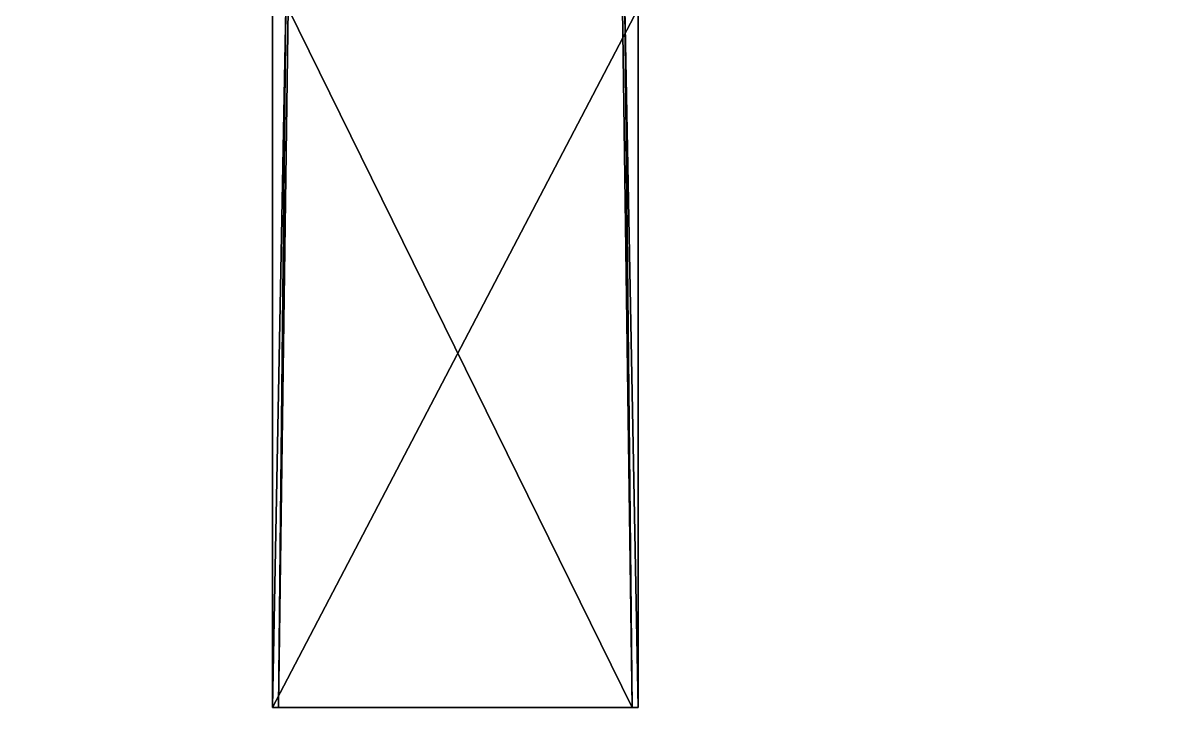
# Model space of a CAD drawing. Header units: millimetres. Extents: x -13000 to 13000, y -1300 to 1300.
# Drawn here: x -5957 to -5415, y -1300 to -972 of the extents above; entities that cross this region are included whole.
import ezdxf

# ---------------------------------------------------------------- set-up
doc = ezdxf.new("R2010")
doc.units = ezdxf.units.MM
doc.layers.add('Rails', color=7, linetype='Continuous', true_color=0x068706)

msp = doc.modelspace()

# ---------------------------------------------------------------- meshes
at = {"layer": 'Rails', "color": 201, "true_color": 0xd59ae5}
mesh = msp.add_polyface(dxfattribs=at)
corners = [(-5837.6, -630, -50.05), (-5837.6, -965, -50.05), (-5831.26, -965, 109.95), (-5837.61, -1300, -50.05), (-5834.72, -1300, 49.95), (-5830.1, -965, 129.95), (-5831.26, -630, 109.95), (-5668.76, -965, 109.95), (-5668.76, -630, 109.95), (-5662.41, -630, -50.05), (-5662.42, -1300, -50.05), (-5662.41, -965, -50.05), (-5669.91, -965, 129.95), (-5665.29, -1300, 49.95), (-6168.76, -965, 109.95), (-6162.41, -965, -50.05), (-6162.41, -630, -50.05), (-6168.76, -630, 109.95), (-6162.42, -1300, -50.05), (-6165.29, -1300, 49.95), (-6169.91, -965, 129.95), (-6337.6, -630, -50.05), (-6337.6, -965, -50.05), (-6331.26, -965, 109.95), (-6331.26, -630, 109.95), (-6337.61, -1300, -50.05), (-6334.72, -1300, 49.95), (-6330.1, -965, 129.95)]
mesh.append_faces([[corners[k] for k in face] for face in [(4, 5, 2), (14, 20, 19), (26, 27, 23)]], dxfattribs={"color": 201})
mesh.append_faces([[corners[k] for k in face] for face in [(0, 1, 2), (2, 1, 3), (3, 4, 2), (6, 2, 7), (7, 8, 6), (1, 0, 9), (4, 3, 10), (3, 1, 11), (2, 5, 12), (12, 7, 2), (5, 4, 13), (14, 15, 16), (16, 17, 14), (18, 15, 14), (14, 19, 18), (21, 22, 23), (23, 24, 21), (23, 22, 25), (25, 26, 23), (24, 23, 14), (14, 17, 24), (22, 21, 16), (16, 15, 22), (26, 25, 18), (18, 19, 26), (25, 22, 15), (15, 18, 25), (23, 27, 20), (20, 14, 23), (27, 26, 19), (19, 20, 27)]], dxfattribs={"vtx2": -1, "color": 201})
mesh = msp.add_polyface(dxfattribs=at)
corners = [(-4837.6, -630, -50.05), (-4837.6, -965, -50.05), (-4831.26, -965, 109.95), (-4831.26, -630, 109.95), (-4837.61, -1300, -50.05), (-4834.72, -1300, 49.95), (-4830.1, -965, 129.95), (-4662.41, -965, -50.05), (-5168.76, -965, 109.95), (-5162.41, -965, -50.05), (-5162.41, -630, -50.05), (-5162.42, -1300, -50.05), (-5165.29, -1300, 49.95), (-5169.91, -965, 129.95), (-5337.6, -630, -50.05), (-5337.6, -965, -50.05), (-5331.26, -965, 109.95), (-5337.61, -1300, -50.05), (-5334.72, -1300, 49.95), (-5330.1, -965, 129.95), (-5331.26, -630, 109.95), (-5668.76, -965, 109.95), (-5662.41, -965, -50.05), (-5662.41, -630, -50.05), (-5668.76, -630, 109.95), (-5662.42, -1300, -50.05), (-5665.29, -1300, 49.95), (-5669.91, -965, 129.95), (-5837.6, -965, -50.05), (-5834.72, -1300, 49.95), (-5837.61, -1300, -50.05), (-5830.1, -965, 129.95)]
mesh.append_faces([[corners[k] for k in face] for face in [(5, 6, 2), (8, 13, 12), (18, 19, 16), (21, 27, 26)]], dxfattribs={"color": 201})
mesh.append_faces([[corners[k] for k in face] for face in [(0, 1, 2), (2, 3, 0), (2, 1, 4), (4, 5, 2), (4, 1, 7), (8, 9, 10), (11, 9, 8), (8, 12, 11), (14, 15, 16), (16, 15, 17), (17, 18, 16), (20, 16, 8), (15, 14, 10), (10, 9, 15), (18, 17, 11), (11, 12, 18), (17, 15, 9), (9, 11, 17), (16, 19, 13), (13, 8, 16), (19, 18, 12), (12, 13, 19), (21, 22, 23), (23, 24, 21), (25, 22, 21), (21, 26, 25), (23, 22, 28), (25, 26, 29), (22, 25, 30), (26, 27, 31)]], dxfattribs={"vtx2": -1, "color": 201})

doc.saveas('drawing.dxf')
